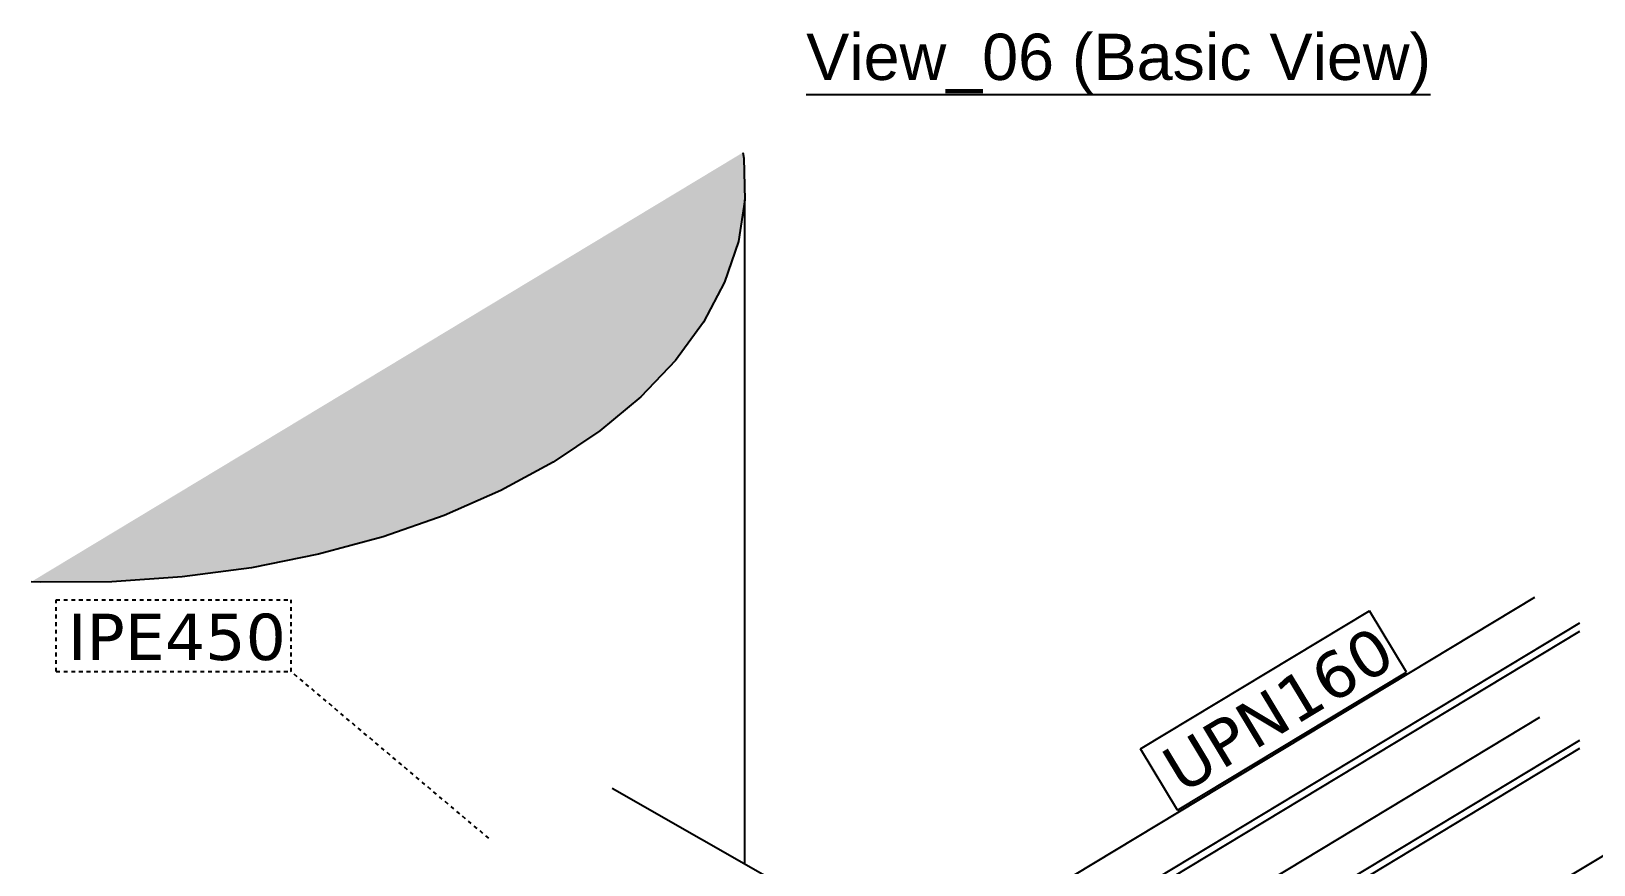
# Model space of a CAD drawing. Header units: millimetres. Extents: x 15962 to 71432, y 9666 to 72266.
# Drawn here: x 53871 to 55484, y 43402 to 44263 of the extents above; entities that cross this region are included whole.
import ezdxf

# ---------------------------------------------------------------- set-up
doc = ezdxf.new("R2010")
doc.units = ezdxf.units.MM
doc.header["$LTSCALE"] = 2
doc.linetypes.add('DXK_LINE_DOT2', pattern=[3.9198, 1.9599, -1.9599])
doc.styles.add('Arial', font='arial.ttf', dxfattribs={"height": 0.2})
doc.styles.add('Arial Narrow', font='verdana.ttf', dxfattribs={"height": 0.2})

msp = doc.modelspace()

# ---------------------------------------------------------------- hatches: boundary and pattern name
at = {"linetype": 'Continuous'}
msp.add_hatch(color=120, dxfattribs=at).paths.add_polyline_path([(54605.4914, 44137.5556), (53870.9064, 43694.3229), (53880.6594, 43693.7962), (53953.9234, 43694.3599), (54026.6859, 43699.4219), (54098.1496, 43708.9267), (54167.5315, 43722.7702), (54234.0714, 43740.8008), (54297.0404, 43762.8207), (54355.7486, 43788.5889), (54409.5526, 43817.823), (54457.8631, 43850.2026), (54500.1507, 43885.3731), (54535.9522, 43922.9491), (54564.8752, 43962.5189), (54586.6029, 44003.6489), (54600.8972, 44045.8886), (54607.6016, 44088.7752), (54606.6425, 44131.8387)])

# ---------------------------------------------------------------- linework, layer by layer
at = {"color": 2, "linetype": 'Continuous'}
for p, q in [((54670.8914, 44197.5556), (55315.3738, 44197.5556)), ((54605.4914, 44137.5556), (54606.6425, 44131.8387)), ((54606.6425, 44131.8387), (54607.6016, 44088.7752)), ((54607.6016, 44088.7752), (54600.8972, 44045.8886)), ((54607.6016, 43402.9373), (54607.6016, 44088.7752)), ((54600.8972, 44045.8886), (54586.6029, 44003.6489)), ((54586.6029, 44003.6489), (54564.8752, 43962.5189)), ((54564.8752, 43962.5189), (54535.9522, 43922.9491)), ((54535.9522, 43922.9491), (54500.1507, 43885.3731)), ((54500.1507, 43885.3731), (54457.8631, 43850.2026)), ((54457.8631, 43850.2026), (54409.5526, 43817.823)), ((54409.5526, 43817.823), (54355.7486, 43788.5889)), ((54355.7486, 43788.5889), (54297.0404, 43762.8207)), ((54297.0404, 43762.8207), (54234.0714, 43740.8008)), ((54234.0714, 43740.8008), (54167.5315, 43722.7702)), ((54167.5315, 43722.7702), (54098.1496, 43708.9267)), ((54026.6859, 43699.4219), (53953.9234, 43694.3599)), ((54098.1496, 43708.9267), (54026.6859, 43699.4219)), ((53880.6594, 43693.7962), (53870.9064, 43694.3229)), ((53953.9234, 43694.3599), (53880.6594, 43693.7962)), ((54817.7899, 43313.349), (55422.9733, 43678.5036)), ((54867.6184, 43288.6615), (55469.5329, 43651.8438)), ((54875.3491, 43284.8314), (55469.5329, 43643.3491)), ((55444.8302, 43382.1165), (55785.9768, 43587.957)), ((54936.035, 43257.4298), (55428.3456, 43554.4794)), ((54991.9464, 43242.7303), (55469.5329, 43530.8957)), ((55002.9422, 43240.8703), (55469.5329, 43522.401)), ((54470.6136, 43481.3782), (54655.0043, 43375.794))]:
    msp.add_line(p, q, dxfattribs=at)
at = {"color": 7, "linetype": 'DXK_LINE_DOT2'}
for p, q in [((53896.6354, 43675.6317), (54139.1901, 43675.6317)), ((53896.6354, 43601.6317), (53896.6354, 43675.6317)), ((54139.1901, 43601.6317), (54139.1901, 43675.6317)), ((53896.6354, 43601.6317), (54139.1901, 43601.6317)), ((54343.1821, 43429.4614), (54139.1901, 43601.6317))]:
    msp.add_line(p, q, dxfattribs=at)

# ---------------------------------------------------------------- wipeouts: each hides what was drawn before it
at = {"color": 0, "linetype": 'Continuous'}
msp.add_wipeout([(55315.3738, 44212.5556), (55315.3738, 44262.5556), (54670.8914, 44262.5556), (54670.8914, 44212.5556)], dxfattribs=at)
at = {"color": 0}
msp.add_wipeout([(54127.1901, 43613.6317), (54127.1901, 43663.6317), (53908.6354, 43663.6317), (53908.6354, 43613.6317)], dxfattribs=at)

# ---------------------------------------------------------------- next in the draw order: texts
at = {"color": 96, "linetype": 'Continuous', "style": 'Arial'}
msp.add_text('View_06 (Basic View)', height=47.753906, dxfattribs=at).set_placement((54670.8914, 44212.5556))

# ---------------------------------------------------------------- next in the draw order: wipeouts: each hides what was drawn before it
at = {"color": 0}
for points in [[(54127.1901, 43613.6317), (54127.1901, 43663.6317), (53908.6354, 43663.6317), (53908.6354, 43613.6317)], [(55274.1033, 43605.0297), (55248.2722, 43647.8404), (55032.5882, 43517.7013), (55058.4193, 43474.8906)]]:
    msp.add_wipeout(points, dxfattribs=at)

# ---------------------------------------------------------------- next in the draw order: texts
at = {"color": 96, "style": 'Arial Narrow'}
msp.add_text('IPE450', height=47.75391, dxfattribs=at).set_placement((53908.6354, 43613.6317))

# ---------------------------------------------------------------- next in the draw order: wipeouts: each hides what was drawn before it
at = {"color": 0}
msp.add_wipeout([(55274.1033, 43605.0297), (55248.2722, 43647.8404), (55032.5882, 43517.7013), (55058.4193, 43474.8906)], dxfattribs=at)

# ---------------------------------------------------------------- next in the draw order: linework, layer by layer
at = {"color": 7, "linetype": 'Continuous'}
for p, q in [((55016.1142, 43521.7764), (55252.3474, 43664.3144)), ((55290.5773, 43600.9546), (55252.3474, 43664.3144)), ((55054.3442, 43458.4166), (55290.5773, 43600.9546)), ((55054.3442, 43458.4166), (55016.1142, 43521.7764))]:
    msp.add_line(p, q, dxfattribs=at)

# ---------------------------------------------------------------- next in the draw order: texts
at = {"color": 96, "style": 'Arial Narrow'}
msp.add_text('UPN160', height=47.75391, rotation=31.1058787, dxfattribs=at).set_placement((55058.4193, 43474.8906))

doc.saveas('drawing.dxf')
